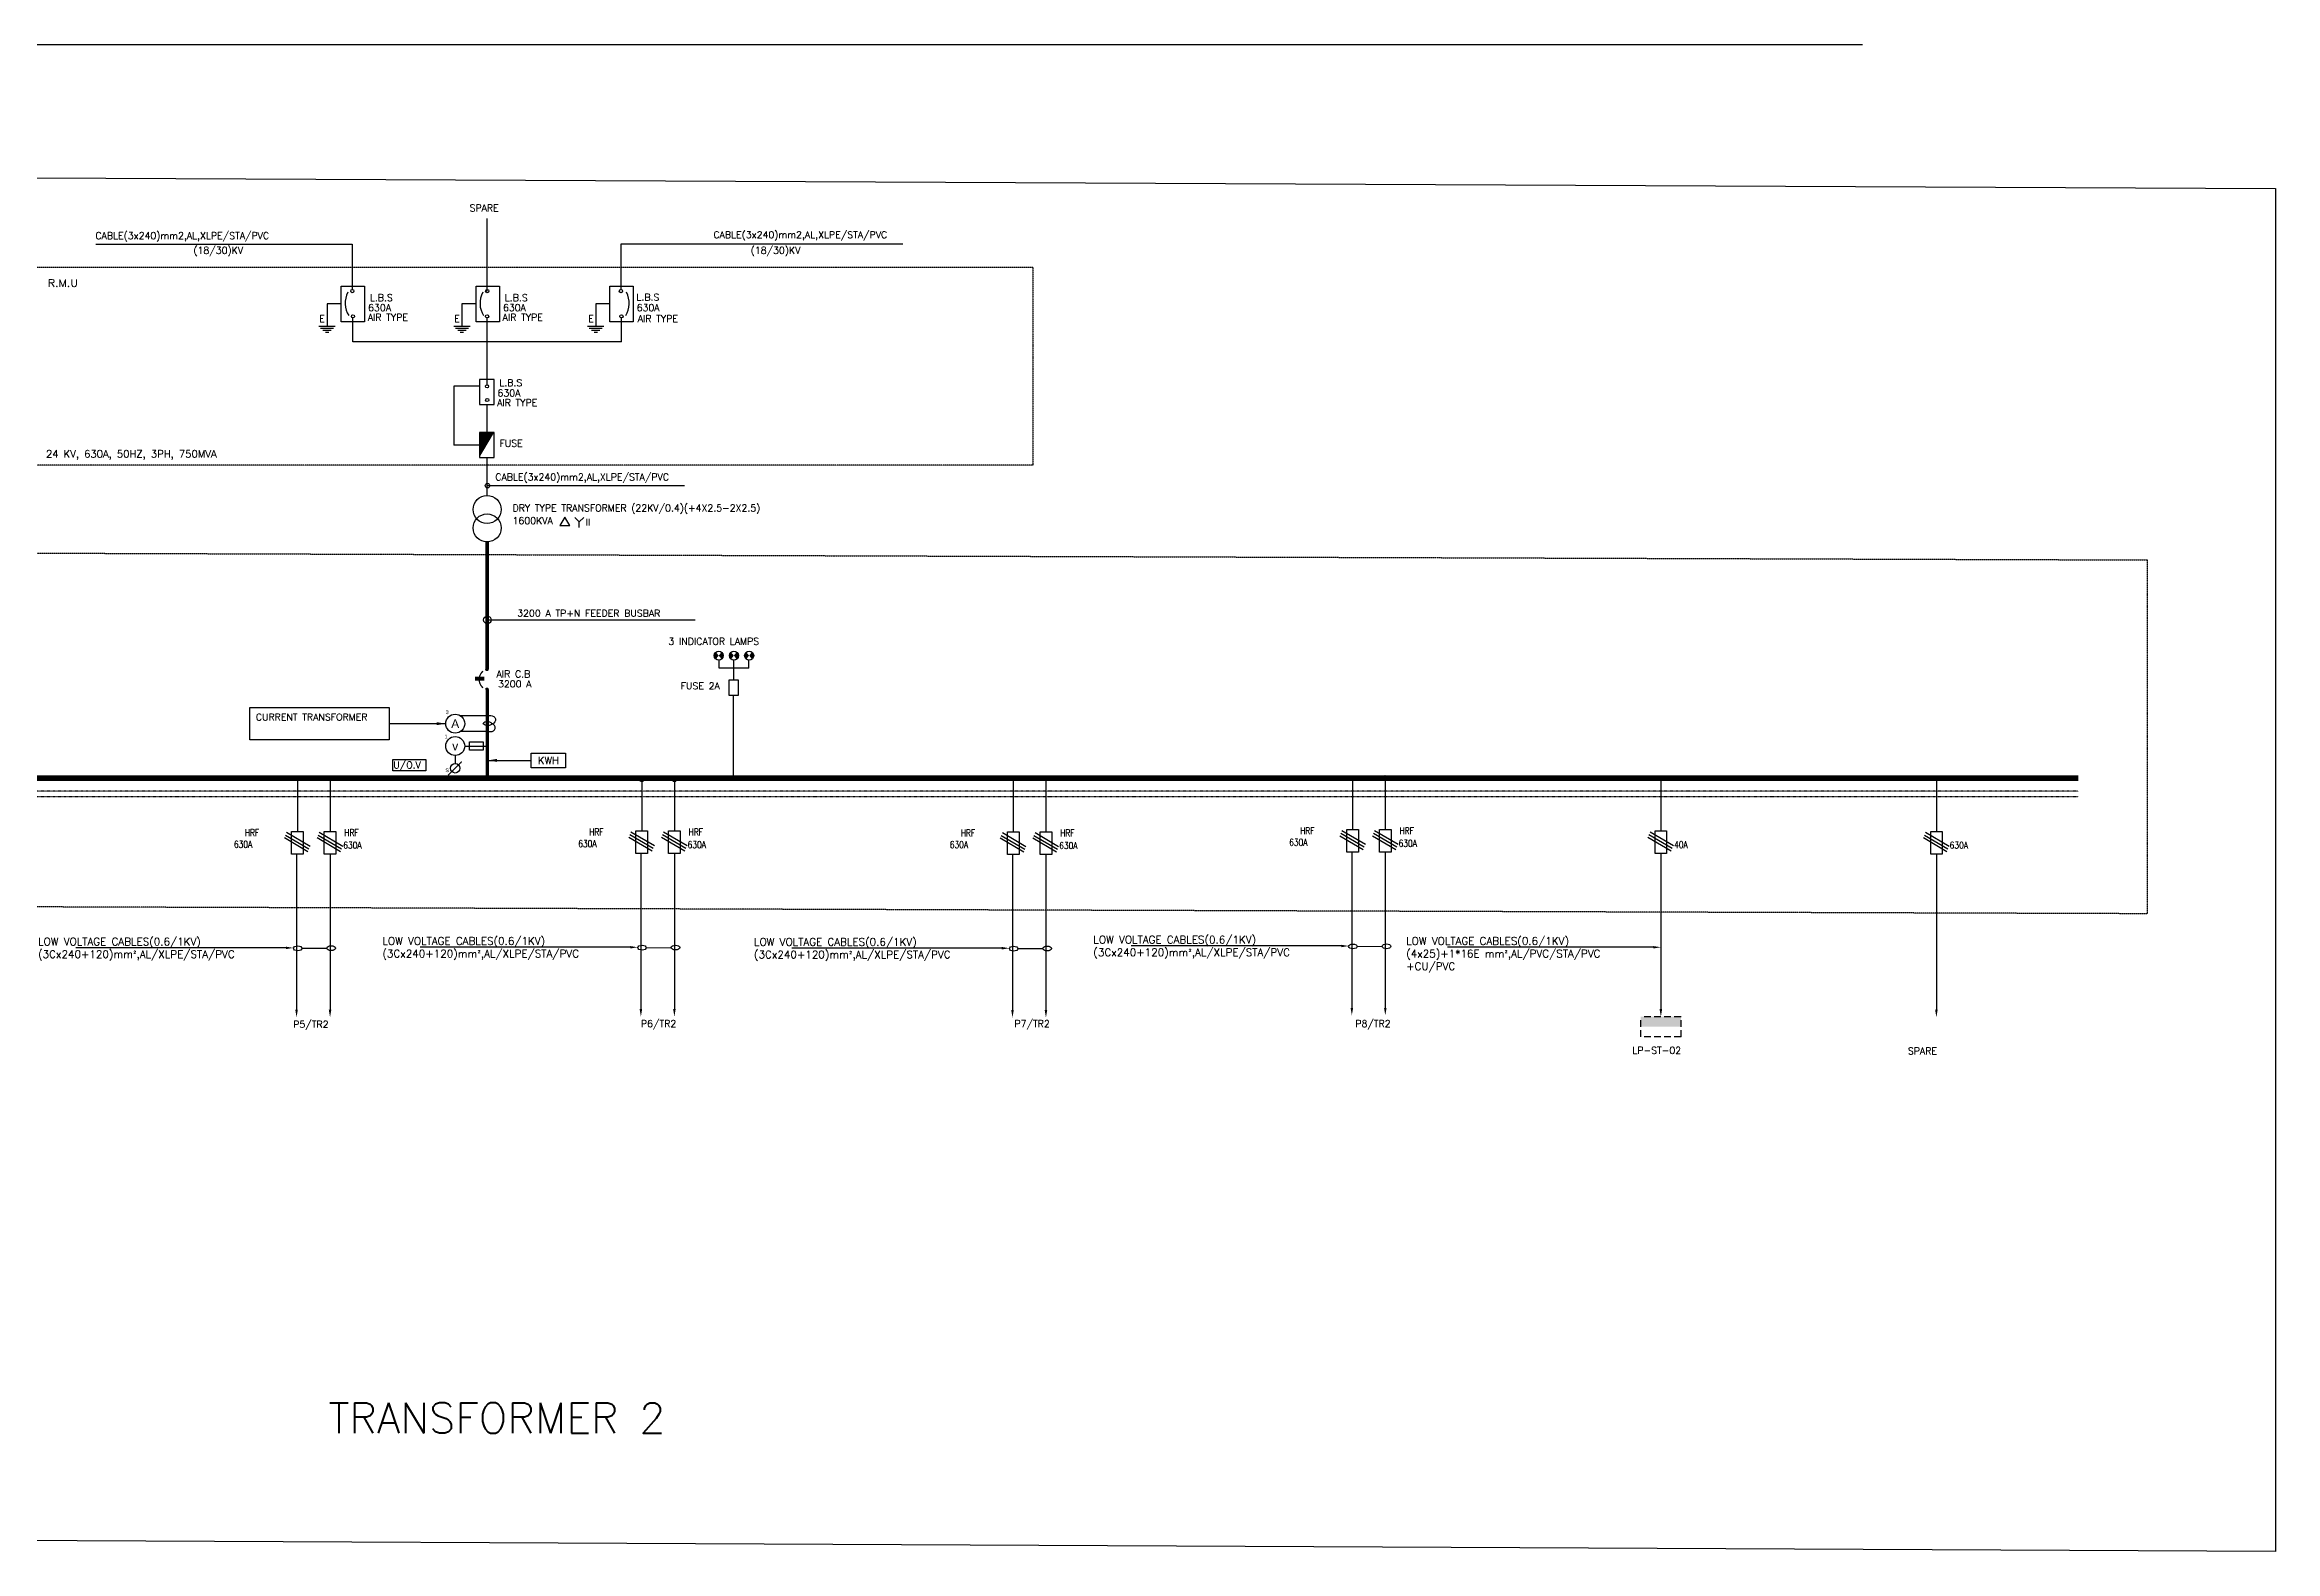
# Model space of a CAD drawing. Header units: millimetres. Extents: x -918189 to -128147, y -87802 to 32348.
# Drawn here: x -201342 to -128147, y -87802 to -38352 of the extents above; entities that cross this region are included whole.
import ezdxf
from ezdxf import colors
from ezdxf.entities.mleader import LeaderData, LeaderLine
from ezdxf.enums import TextEntityAlignment as Align
from ezdxf.math import Vec2, Vec3

# ---------------------------------------------------------------- set-up
doc = ezdxf.new("R2010")
doc.units = ezdxf.units.MM
for name, pattern in [('CENTER', [2, 1.25, -0.25, 0.25, -0.25]), ('DASHED2', [0.375, 0.25, -0.125]), ('EED-1A$0$ACAD_ISO09W100', [45, 24, -3, 6, -3, 6, -3]), ('HIDDEN', [0.375, 0.25, -0.125])]:
    doc.linetypes.add(name, pattern=pattern)
for name, color, linetype in [('E-POWER', 141, 'Continuous'), ('E-TEXT', 40, 'Continuous'), ('E-WIRE-N', 4, 'DASHED2'), ('EED-1A$0$-ST-CABLE', 6, 'Continuous'), ('EED-1A$0$TEXT', 7, 'Continuous'), ('ELEC', 4, 'Continuous'), ('Lighting', 4, 'Continuous')]:
    doc.layers.add(name, color=color, linetype=linetype)
doc.layers.add('ELEC3', color=10, linetype='CENTER', lineweight=30)
doc.styles.add('EED-1A$0$DynamicDimensions', font='arial.ttf')
doc.styles.add('ELEC', font='romans.shx')
doc.styles.add('ROMANS', font='ROMANS.shx', dxfattribs={"width": 0.8, "height": 220})
doc.dimstyles.new('ISO-25', dxfattribs={"dimtxt": 2.5, "dimasz": 2.5, "dimexe": 1.25, "dimexo": 0.625, "dimtad": 1, "dimtxsty": 'Standard', "dimcen": 2.5, "dimadec": 0, "dimazin": 0, "dimtfac": 1, "dimtmove": 0, "dimatfit": 3, "dimfxl": 1, "dimarcsym": 0})

# ---------------------------------------------------------------- blocks, each defined once
blk = doc.blocks.new('XR-00$0$MCC')
at = {"color": 0}
for p, q in [((-0.75, 0.75), (0.75, 0.75)), ((-0.75, 0.75), (-0.75, 0)), ((0.75, 0.75), (0.75, 0)), ((-0.75, 0), (0.75, 0))]:
    blk.add_line(p, q, dxfattribs=at)
blk.add_solid([(0.75, 0.375), (-0.75, 0.375), (0.75, 0), (-0.75, 0)], dxfattribs=at)
blk = doc.blocks.new('A$C53851648')
at = {"layer": 'ELEC3', "linetype": 'Continuous'}
for p, q in [((0, 1.222), (0.609, 1.222)), ((0.609, 1.222), (0.609, 0.257)), ((0.966, 0.257), (0.252, 0.257)), ((0.894, 0.172), (0.324, 0.172)), ((0.787, 0.086), (0.431, 0.086)), ((0.68, 0), (0.538, 0))]:
    blk.add_line(p, q, dxfattribs=at)
blk = doc.blocks.new('A$C5A6F578D')
at = {"color": 2}
for points in [[(-461, 1705), (-1937, 1705)], [(-461, 1494), (-1937, 1494)], [(-461, 1283), (-1937, 1283)]]:
    blk.add_lwpolyline(points, dxfattribs=at)
at = {"color": 3, "const_width": 211}
blk.add_lwpolyline([(-661, 2742, 0.463799), (-661, 0)], format="xyb", dxfattribs=at)
at = {"color": 3}
for points in [[(129, 3058, 316, 316, -1), (-187, 3058, 0, 0, 0)], [(130, -271, 316, 316, 1), (-186, -271, 0, 0, 0)]]:
    blk.add_lwpolyline(points, format="xyseb", dxfattribs=at)

msp = doc.modelspace()

# ---------------------------------------------------------------- hatches: boundary and pattern name
at = {"layer": 'EED-1A$0$-ST-CABLE', "linetype": 'Continuous'}
for points in [[(-187639, -61869), (-187700, -61930), (-187719, -61911)], [(-187639, -61869), (-187700, -61930), (-187681, -61949)]]:
    msp.add_hatch(color=256, dxfattribs=at).paths.add_polyline_path(points)
at = {"layer": 'ELEC'}
for points in [[(-192990, -62442, -1), (-193107, -62442, -1)], [(-191918, -62442, -1), (-192036, -62442, -1)], [(-181692, -62493, -1), (-181809, -62493, -1)], [(-180620, -62493, -1), (-180737, -62493, -1)], [(-169500, -62422, -1), (-169617, -62422, -1)], [(-169500, -62422, -1), (-169617, -62422, -1)], [(-168428, -62422, -1), (-168545, -62422, -1)], [(-168428, -62422, -1), (-168545, -62422, -1)], [(-158365, -62402, -1), (-158482, -62402, -1)], [(-157293, -62402, -1), (-157410, -62402, -1)], [(-148252, -62422, -1), (-148369, -62422, -1)], [(-139211, -62442, -1), (-139328, -62442, -1)]]:
    msp.add_hatch(color=256, dxfattribs=at).paths.add_polyline_path(points)

# ---------------------------------------------------------------- linework, layer by layer
at = {"elevation": 23266674}
msp.add_lwpolyline([(-238440, -38352), (-141695, -38352)], dxfattribs=at)
at = {"layer": 'E-POWER', "color": 1}
msp.add_lwpolyline([(-249874, -42491), (-128147, -43076), (-128147, -87802), (-249874, -87217)], close=True, dxfattribs=at)
at = {"layer": 'E-POWER'}
msp.add_lwpolyline([(-189916, -61810), (-188835, -61810), (-188835, -62184), (-189916, -62184)], close=True, dxfattribs=at)
at = {"layer": 'E-TEXT', "ltscale": 1000, "const_width": 112}
for points in [[(-186822, -54672), (-186821, -58850)], [(-186820, -59516), (-186820, -62422)]]:
    msp.add_lwpolyline(points, dxfattribs=at)
at = {"layer": 'E-TEXT', "ltscale": 1000}
for points in [[(-194604, -60105), (-190032, -60105), (-190032, -61171), (-194604, -61171)], [(-185374, -61605), (-184249, -61605), (-184249, -62082), (-185374, -62082)]]:
    msp.add_lwpolyline(points, close=True, dxfattribs=at)
at = {"layer": 'E-TEXT', "color": 1}
for points in [[(-192897, -68010), (-192078, -68006)], [(-181599, -67990), (-180779, -67986)], [(-169407, -68021), (-168587, -68017)], [(-158272, -67948), (-157452, -67944)]]:
    msp.add_lwpolyline(points, dxfattribs=at)
for centre in [(-193038, -68010), (-191937, -68006), (-181740, -67990), (-180639, -67986), (-169547, -68021), (-168446, -68017), (-158413, -67948), (-157311, -67944)]:
    msp.add_ellipse(centre, major_axis=(-141, 0), ratio=0.560038, dxfattribs=at)
at = {"layer": 'EED-1A$0$-ST-CABLE'}
for p, q in [((-186813, -60900), (-187697, -60900)), ((-187560, -61372), (-186822, -61372)), ((-188102, -62333), (-187663, -61895)), ((-187870, -61682), (-187870, -61947))]:
    msp.add_line(p, q, dxfattribs=at)
for points in [[(-187704, -60375), (-186704, -60375, -0.956876), (-186651, -60638, -0.440101), (-186955, -60638)], [(-186830, -60900), (-186713, -60900, 0.956876), (-186660, -60638, 0.440101), (-186964, -60638)]]:
    msp.add_lwpolyline(points, format="xyb", dxfattribs=at)
msp.add_lwpolyline([(-187403, -61505), (-187403, -61238), (-186958, -61238), (-186958, -61505)], close=True, dxfattribs=at)
for centre, radius in [((-187870, -60638), 311), ((-187870, -61372), 311), ((-187870, -62102), 155)]:
    msp.add_circle(centre, radius, dxfattribs=at)
at = {"layer": 'ELEC'}
for p, q in [((-199658, -44898), (-191247, -44898)), ((-191247, -44898), (-191247, -46390)), ((-182433, -44898), (-182433, -46390)), ((-173183, -44898), (-182433, -44898)), ((-191228, -48109), (-191228, -47322)), ((-182413, -48109), (-182413, -47322)), ((-182413, -48109), (-191228, -48109)), ((-187076, -49567), (-187911, -49567)), ((-187911, -49567), (-187911, -51493)), ((-186819, -51086), (-186819, -50162)), ((-187076, -51493), (-187911, -51493)), ((-186819, -53151), (-186819, -51901)), ((-183798, -54017), (-183943, -53867)), ((-183798, -54017), (-183652, -53867)), ((-183798, -54205), (-183798, -54017)), ((-179213, -58813), (-179213, -58556)), ((-178723, -58813), (-178723, -58556)), ((-178240, -58813), (-178240, -58549)), ((-178240, -58813), (-179213, -58813)), ((-178723, -59210), (-178723, -58813)), ((-178735, -62481), (-178735, -59701)), ((-193049, -62464), (-193049, -64176)), ((-191977, -62464), (-191977, -64176)), ((-181751, -62444), (-181751, -64156)), ((-180679, -62444), (-180679, -64156)), ((-169558, -62475), (-169558, -64187)), ((-168486, -62475), (-168486, -64187)), ((-158423, -62402), (-158423, -64114)), ((-157351, -62402), (-157351, -64114)), ((-148310, -62444), (-148310, -64156)), ((-139269, -62464), (-139269, -64176)), ((-192706, -64842), (-193475, -64388)), ((-192673, -64757), (-193442, -64304)), ((-192632, -64668), (-193401, -64214)), ((-191634, -64842), (-192403, -64388)), ((-191601, -64757), (-192370, -64304)), ((-191561, -64668), (-192329, -64214)), ((-181408, -64822), (-182177, -64368)), ((-181375, -64737), (-182143, -64284)), ((-181334, -64648), (-182103, -64194)), ((-180336, -64822), (-181105, -64368)), ((-180303, -64737), (-181072, -64284)), ((-180262, -64648), (-181031, -64194)), ((-169215, -64853), (-169984, -64399)), ((-169182, -64768), (-169951, -64315)), ((-169142, -64679), (-169911, -64225)), ((-168144, -64853), (-168912, -64399)), ((-168110, -64768), (-168879, -64315)), ((-168070, -64679), (-168839, -64225)), ((-158080, -64780), (-158849, -64326)), ((-158047, -64695), (-158816, -64242)), ((-158007, -64606), (-158776, -64152)), ((-157009, -64780), (-157777, -64326)), ((-156975, -64695), (-157744, -64242)), ((-156935, -64606), (-157704, -64152)), ((-147968, -64822), (-148736, -64368)), ((-147934, -64737), (-148703, -64284)), ((-147894, -64648), (-148663, -64194)), ((-138927, -64842), (-139696, -64388)), ((-138894, -64757), (-139662, -64304)), ((-138853, -64668), (-139622, -64214)), ((-193075, -64916), (-193075, -70027)), ((-191977, -64916), (-191977, -70027)), ((-181777, -64896), (-181777, -70007)), ((-180679, -64896), (-180679, -70007)), ((-169585, -64927), (-169585, -70037)), ((-168486, -64927), (-168486, -70037)), ((-158450, -64854), (-158450, -69965)), ((-157351, -64854), (-157351, -69965)), ((-148310, -64896), (-148310, -70007)), ((-139269, -64916), (-139269, -70027))]:
    msp.add_line(p, q, dxfattribs=at)
at = {"layer": 'ELEC', "color": 3, "linetype": 'HIDDEN', "ltscale": 0.01}
for p, q in [((-134612, -62856), (-245291, -62856)), ((-134612, -63039), (-245291, -63039))]:
    msp.add_line(p, q, dxfattribs=at)
at = {"layer": 'ELEC'}
for points in [[(-186819, -46442), (-186819, -44058)], [(-186825, -49514), (-186820, -47322)]]:
    msp.add_lwpolyline(points, dxfattribs=at)
for points in [[(-191607, -46276), (-190842, -46276), (-190842, -47447), (-191607, -47447)], [(-187180, -46276), (-186416, -46276), (-186416, -47447), (-187180, -47447)], [(-182792, -46276), (-182028, -46276), (-182028, -47447), (-182792, -47447)], [(-186593, -49347), (-187076, -49347), (-187076, -50162), (-186593, -50162)], [(-186593, -51086), (-187076, -51086), (-187076, -51901), (-186593, -51901)], [(-184273, -53860), (-184433, -54138), (-184112, -54138)], [(-178895, -59701), (-178575, -59701), (-178575, -59210), (-178895, -59210)], [(-193237, -64176), (-192861, -64176), (-192861, -64916), (-193237, -64916)], [(-192165, -64176), (-191789, -64176), (-191789, -64916), (-192165, -64916)], [(-181939, -64156), (-181563, -64156), (-181563, -64896), (-181939, -64896)], [(-180867, -64156), (-180491, -64156), (-180491, -64896), (-180867, -64896)], [(-169746, -64187), (-169370, -64187), (-169370, -64927), (-169746, -64927)], [(-168674, -64187), (-168298, -64187), (-168298, -64927), (-168674, -64927)], [(-158611, -64114), (-158235, -64114), (-158235, -64854), (-158611, -64854)], [(-157539, -64114), (-157163, -64114), (-157163, -64854), (-157539, -64854)], [(-148498, -64156), (-148123, -64156), (-148123, -64896), (-148498, -64896)], [(-139457, -64176), (-139082, -64176), (-139082, -64916), (-139457, -64916)]]:
    msp.add_lwpolyline(points, close=True, dxfattribs=at)
at = {"layer": 'ELEC', "const_width": 148}
for points in [[(-179269, -58349, 0.223073), (-179296, -58405, 0.215647), (-179271, -58461)], [(-179175, -58462, 0.223073), (-179148, -58405, 0.230524), (-179177, -58347)], [(-178774, -58349, 0.223073), (-178800, -58405, 0.215647), (-178775, -58461)], [(-178679, -58462, 0.223073), (-178653, -58405, 0.230524), (-178681, -58347)], [(-178273, -58349, 0.223073), (-178299, -58405, 0.215647), (-178274, -58461)], [(-178178, -58462, 0.223073), (-178152, -58405, 0.230524), (-178180, -58347)]]:
    msp.add_lwpolyline(points, format="xyb", dxfattribs=at)
at = {"layer": 'ELEC', "color": 2, "const_width": 186}
msp.add_lwpolyline([(-245291, -62422), (-134612, -62422)], dxfattribs=at)
at = {"layer": 'ELEC'}
for centre, radius in [((-191246, -46442), 52.3), ((-186819, -46442), 52.3), ((-182434, -46442), 52.3), ((-191226, -47270), 52.3), ((-186823, -47270), 52.3), ((-182415, -47270), 52.3), ((-186825, -49566), 52.3), ((-186819, -50017), 52.3), ((-186822, -53609), 459), ((-186822, -54213), 459), ((-179222, -58406), 148), ((-178727, -58406), 148), ((-178225, -58406), 148), ((-193049, -62442), 58.6), ((-191977, -62442), 58.6), ((-181751, -62493), 58.6), ((-180679, -62493), 58.6), ((-169558, -62422), 58.6), ((-169558, -62422), 58.6), ((-168486, -62422), 58.6), ((-157351, -62402), 58.6), ((-148310, -62422), 58.6), ((-139269, -62442), 58.6)]:
    msp.add_circle(centre, radius, dxfattribs=at)
for centre, start, end in [((-190739, -46844), 150.85915, 212.66711), ((-186312, -46844), 150.85915, 212.66711), ((-182902, -46844), 327.33289, 29.14085)]:
    msp.add_arc(centre, 744, start, end, dxfattribs=at)
for points in [[(-187076, -51086), (-186593, -51086), (-187076, -51901)], [(-193034, -70027), (-193075, -70275), (-193117, -70027)], [(-191935, -70027), (-191977, -70275), (-192018, -70027)], [(-181736, -70007), (-181777, -70255), (-181819, -70007)], [(-180637, -70007), (-180679, -70255), (-180720, -70007)], [(-169543, -70037), (-169585, -70286), (-169626, -70037)], [(-168445, -70037), (-168486, -70286), (-168528, -70037)], [(-158408, -69965), (-158450, -70213), (-158491, -69965)], [(-157310, -69965), (-157351, -70213), (-157393, -69965)], [(-148269, -70007), (-148310, -70255), (-148352, -70007)], [(-139228, -70027), (-139269, -70275), (-139311, -70027)]]:
    msp.add_solid(points, dxfattribs=at)
at = {"layer": 'ELEC3', "color": 1, "linetype": 'HIDDEN'}
for points in [[(-202133, -45653), (-168912, -45653), (-168912, -52150), (-202133, -52150)], [(-246461, -54895), (-132352, -55265), (-132352, -66876), (-246461, -66506)]]:
    msp.add_lwpolyline(points, close=True, dxfattribs=at)

# ---------------------------------------------------------------- block references
at = {"layer": 'E-WIRE-N', "color": 4, "linetype": 'ByBlock', "xscale": 883.1663707703685, "yscale": 883.1663707703685, "zscale": 883.1663707703685, "rotation": 179.9999998495601}
msp.add_blockref('XR-00$0$MCC', (-148310, -70255), dxfattribs=at)
at = {"layer": 'ELEC', "xscale": -759.3760125056142, "yscale": 759.3760124962596, "zscale": 759.3760124999998}
for p in [(-191613, -47790), (-187186, -47790), (-182798, -47790)]:
    msp.add_blockref('A$C53851648', p, dxfattribs=at)
at = {"layer": 'Lighting', "xscale": 0.2, "yscale": 0.2, "zscale": 0.2, "rotation": 359.9998229741984}
msp.add_blockref('A$C5A6F578D', (-186824, -59462), dxfattribs=at)

# ---------------------------------------------------------------- texts
at = {"layer": 'E-TEXT'}
for s, height, style, p in [('SPARE', 225, 'ELEC', (-187397, -43825)), ('CABLE(3x240)mm2,AL,XLPE/STA/PVC', 225, 'ELEC', (-199674, -44737)), ('CABLE(3x240)mm2,AL,XLPE/STA/PVC', 225, 'ELEC', (-179395, -44706)), ('(18/30)KV', 225, 'ELEC', (-196459, -45218)), ('(18/30)KV', 225, 'ELEC', (-178174, -45218)), ('L.B.S', 225, 'ELEC', (-190670, -46767)), ('L.B.S', 225, 'ELEC', (-186243, -46767)), ('L.B.S', 225, 'ELEC', (-181923, -46755)), ('E', 225, 'ELEC', (-192330, -47457)), ('AIR TYPE', 225, 'ELEC', (-190741, -47417)), ('630A', 225, 'ELEC', (-190729, -47101)), ('E', 225, 'ELEC', (-187903, -47457)), ('AIR TYPE', 225, 'ELEC', (-186315, -47417)), ('630A', 225, 'ELEC', (-186302, -47101)), ('E', 225, 'ELEC', (-183506, -47457)), ('630A', 225, 'ELEC', (-181915, -47101)), ('AIR TYPE', 225, 'ELEC', (-181882, -47456)), ('630A', 225, 'ELEC', (-186482, -49898)), ('L.B.S', 225, 'ELEC', (-186423, -49564)), ('AIR TYPE', 225, 'ELEC', (-186495, -50214)), ('24 KV, 630A, 50HZ, 3PH, 750MVA', 241.07, 'ROMANS', (-201297, -51906)), ('FUSE ', 225, 'ELEC', (-186416, -51552)), ('CABLE(3x240)mm2,AL,XLPE/STA/PVC', 225, 'ELEC', (-186554, -52657)), ('DRY TYPE TRANSFORMER (22KV/0.4)(+4X2.5-2X2.5)', 225, 'ELEC', (-185988, -53674)), ('1600KVA', 225, 'ELEC', (-185988, -54090)), ('II', 225, 'ELEC', (-183595, -54139)), ('3200 A TP+N FEEDER BUSBAR', 225, 'ELEC', (-185836, -57125)), ('3 INDICATOR LAMPS', 225, 'ELEC', (-180877, -58048)), ('AIR C.B', 225, 'ELEC', (-186515, -59122)), ('3200 A', 225, 'ELEC', (-186465, -59445)), ('FUSE 2A', 225, 'ELEC', (-180471, -59509)), ('CURRENT TRANSFORMER', 225, 'ELEC', (-194411, -60535)), ('U/O.V', 225, 'ELEC', (-189902, -62105)), ('P5/TR2', 225, 'ELEC', (-193184, -70614)), ('P6/TR2', 225, 'ELEC', (-181775, -70594)), ('P7/TR2', 225, 'ELEC', (-169519, -70594)), ('P8/TR2', 225, 'ELEC', (-158334, -70594)), ('LP-ST-02', 225, 'ELEC', (-149246, -71471, 0)), ('SPARE', 225, 'ELEC', (-140205, -71491, 0)), ('TRANSFORMER 2 ', 1000, 'ELEC', (-192029, -83921))]:
    msp.add_text(s, height=height, dxfattribs=dict(at, style=style)).set_placement(p)
for s, height, style, width, p in [('R.M.U', 241.1, 'ROMANS', 1.1, (-201238, -46297)), ('HRF', 225, 'ELEC', 0.8, (-194772, -64328)), ('HRF', 225, 'ELEC', 0.8, (-191510, -64328)), ('HRF', 225, 'ELEC', 0.8, (-183474, -64308)), ('HRF', 225, 'ELEC', 0.8, (-180212, -64308)), ('HRF', 225, 'ELEC', 0.8, (-171281, -64339)), ('HRF', 225, 'ELEC', 0.8, (-168019, -64339)), ('HRF', 225, 'ELEC', 0.8, (-160146, -64266)), ('HRF', 225, 'ELEC', 0.8, (-156884, -64266)), ('630A', 225, 'ELEC', 0.8, (-195131, -64709)), ('630A', 225, 'ELEC', 0.8, (-191542, -64739)), ('630A', 225, 'ELEC', 0.8, (-183833, -64689)), ('630A', 225, 'ELEC', 0.8, (-180244, -64719)), ('630A', 225, 'ELEC', 0.8, (-171641, -64720)), ('630A', 225, 'ELEC', 0.8, (-168051, -64750)), ('630A', 225, 'ELEC', 0.8, (-160506, -64647)), ('630A', 225, 'ELEC', 0.8, (-156916, -64677)), ('40A', 225, 'ELEC', 0.8, (-147875, -64719)), ('630A', 225, 'ELEC', 0.8, (-138834, -64739))]:
    msp.add_text(s, height=height, dxfattribs=dict(at, style=style, width=width)).set_placement(p)
at = {"layer": 'E-TEXT', "style": 'ROMANS'}
msp.add_text('KWH', height=241.1, dxfattribs=at).set_placement((-184812, -61843), align=Align.MIDDLE)
at = {"layer": 'EED-1A$0$TEXT', "color": 7, "linetype": 'EED-1A$0$ACAD_ISO09W100', "style": 'EED-1A$0$DynamicDimensions'}
for s, p in [('3', (-188181, -60325)), ('1', (-188219, -61118)), ('1', (-188219, -61118)), ('S', (-188194, -62229))]:
    msp.add_text(s, height=124, dxfattribs=at).set_placement(p)
for s, p in [('A', (-187870, -60638)), ('v', (-187870, -61372))]:
    msp.add_text(s, height=281, dxfattribs=at).set_placement(p, align=Align.MIDDLE_CENTER)

# ---------------------------------------------------------------- leaders
at = {"layer": 'E-TEXT', "ltscale": 1000}
for points, override in [([(-186812, -52826), (-180347, -52826)], {"dimasz": 150, "dimtad": 0, "dimldrblk": 'DotBlank'}), ([(-186815, -57231), (-179993, -57231)], {"dimasz": 250, "dimtad": 0, "dimldrblk": 'DotBlank'}), ([(-188181, -60638), (-190029, -60638)], {"dimasz": 300, "dimtad": 0}), ([(-186798, -61843), (-185374, -61843)], {"dimasz": 300, "dimtad": 0})]:
    msp.add_leader(points, dimstyle='ISO-25', override=override, dxfattribs=at)
at = {"layer": 'E-TEXT'}
ml = msp.add_multileader_mtext('Standard', dxfattribs=at)
ml.set_content('LOW VOLTAGE CABLES(0.6/1KV)\\P(3Cx240+120)mm{\\fISOCPEUR|b0|i0|c0|p34;²},AL/XLPE/STA/PVC', color=256, style='ELEC')
ml.set_leader_properties(color=1)
ml.build(insert=Vec2(0, 0))
ml.multileader.update_dxf_attribs({"text_left_attachment_type": 6, "text_right_attachment_type": 6, "arrow_head_size": 249})
ctx = ml.context
ctx.base_point, ctx.char_height, ctx.arrow_head_size, ctx.landing_gap_size, ctx.plane_origin = Vec3(-201681, -67996), 248.79, 249, 124, Vec3(-355686, -67996)
ctx.left_attachment, ctx.right_attachment = 6, 6
notes = []
notes.append((ctx, [(1, (1, 1, 0), (-194321, -67996), (-1, 0), 8, [(0, [(-193177, -67996)], 0, [])])]))
ctx.mtext.insert, ctx.mtext.width, ctx.mtext.flow_direction = Vec3(-201557, -67665), 7357.99, 5
ml = msp.add_multileader_mtext('Standard', dxfattribs=at)
ml.set_content('LOW VOLTAGE CABLES(0.6/1KV)\\P(3Cx240+120)mm{\\fISOCPEUR|b0|i0|c0|p34;²},AL/XLPE/STA/PVC', color=256, style='ELEC')
ml.set_leader_properties(color=1)
ml.build(insert=Vec2(0, 0))
ml.multileader.update_dxf_attribs({"text_left_attachment_type": 6, "text_right_attachment_type": 6, "arrow_head_size": 249})
ctx = ml.context
ctx.base_point, ctx.char_height, ctx.arrow_head_size, ctx.landing_gap_size, ctx.plane_origin = Vec3(-190383, -67976), 248.79, 249, 124, Vec3(-344387, -67976)
ctx.left_attachment, ctx.right_attachment = 6, 6
notes.append((ctx, [(1, (1, 1, 0), (-183023, -67976), (-1, 0), 8, [(0, [(-181878, -67976)], 0, [])])]))
ctx.mtext.insert, ctx.mtext.width, ctx.mtext.flow_direction = Vec3(-190259, -67645), 7357.99, 5
ml = msp.add_multileader_mtext('Standard', dxfattribs=at)
ml.set_content('LOW VOLTAGE CABLES(0.6/1KV)\\P(3Cx240+120)mm{\\fISOCPEUR|b0|i0|c0|p34;²},AL/XLPE/STA/PVC', color=256, style='ELEC')
ml.set_leader_properties(color=1)
ml.build(insert=Vec2(0, 0))
ml.multileader.update_dxf_attribs({"text_left_attachment_type": 6, "text_right_attachment_type": 6, "arrow_head_size": 249})
ctx = ml.context
ctx.base_point, ctx.char_height, ctx.arrow_head_size, ctx.landing_gap_size, ctx.plane_origin = Vec3(-178191, -68007), 248.79, 249, 124, Vec3(-332195, -68007)
ctx.left_attachment, ctx.right_attachment = 6, 6
notes.append((ctx, [(1, (1, 1, 0), (-170830, -68007), (-1, 0), 8, [(0, [(-169686, -68007)], 0, [])])]))
ctx.mtext.insert, ctx.mtext.width, ctx.mtext.flow_direction = Vec3(-178066, -67676), 7357.99, 5
ml = msp.add_multileader_mtext('Standard', dxfattribs=at)
ml.set_content('LOW VOLTAGE CABLES(0.6/1KV)\\P(3Cx240+120)mm{\\fISOCPEUR|b0|i0|c0|p34;²},AL/XLPE/STA/PVC', color=256, style='ELEC')
ml.set_leader_properties(color=1)
ml.build(insert=Vec2(0, 0))
ml.multileader.update_dxf_attribs({"text_left_attachment_type": 6, "text_right_attachment_type": 6, "arrow_head_size": 249})
ctx = ml.context
ctx.base_point, ctx.char_height, ctx.arrow_head_size, ctx.landing_gap_size, ctx.plane_origin = Vec3(-167056, -67934), 248.79, 249, 124, Vec3(-321060, -67934)
ctx.left_attachment, ctx.right_attachment = 6, 6
notes.append((ctx, [(1, (1, 1, 0), (-159695, -67934), (-1, 0), 8, [(0, [(-158551, -67934)], 0, [])])]))
ctx.mtext.insert, ctx.mtext.width, ctx.mtext.flow_direction = Vec3(-166931, -67603), 7357.99, 5
ml = msp.add_multileader_mtext('Standard', dxfattribs=at)
ml.set_content('LOW VOLTAGE CABLES(0.6/1KV)\\P(4x25)+1*16E mm{\\fISOCPEUR|b0|i0|c0|p34;²},AL/PVC/STA/PVC\\P+CU/PVC', color=256, style='ELEC')
ml.set_leader_properties(color=1)
ml.build(insert=Vec2(0, 0))
ml.multileader.update_dxf_attribs({"text_left_attachment_type": 6, "text_right_attachment_type": 6, "arrow_head_size": 249})
ctx = ml.context
ctx.base_point, ctx.char_height, ctx.arrow_head_size, ctx.landing_gap_size, ctx.plane_origin = Vec3(-156791, -67976), 248.79, 249, 124, Vec3(-310819, -67976)
ctx.left_attachment, ctx.right_attachment = 6, 6
notes.append((ctx, [(1, (1, 1, 0), (-149455, -67976), (-1, 0), 8, [(0, [(-148310, -67976)], 0, [])])]))
ctx.mtext.insert, ctx.mtext.width, ctx.mtext.flow_direction = Vec3(-156667, -67645), 7357.99, 5
for ctx, leaders in notes:
    for number, flags, end, landing, length, lines in leaders:
        leader = LeaderData()
        leader.index, (leader.has_last_leader_line, leader.has_dogleg_vector, leader.attachment_direction) = number, flags
        leader.last_leader_point, leader.dogleg_vector, leader.dogleg_length = Vec3(end), Vec3(landing), length
        for number, points, colour, breaks in lines:
            line = LeaderLine()
            line.index, line.vertices, line.color, line.breaks = number, Vec3.list(points), colors.encode_raw_color(colour), breaks
            leader.lines.append(line)
        ctx.leaders.append(leader)

doc.saveas('drawing.dxf')
